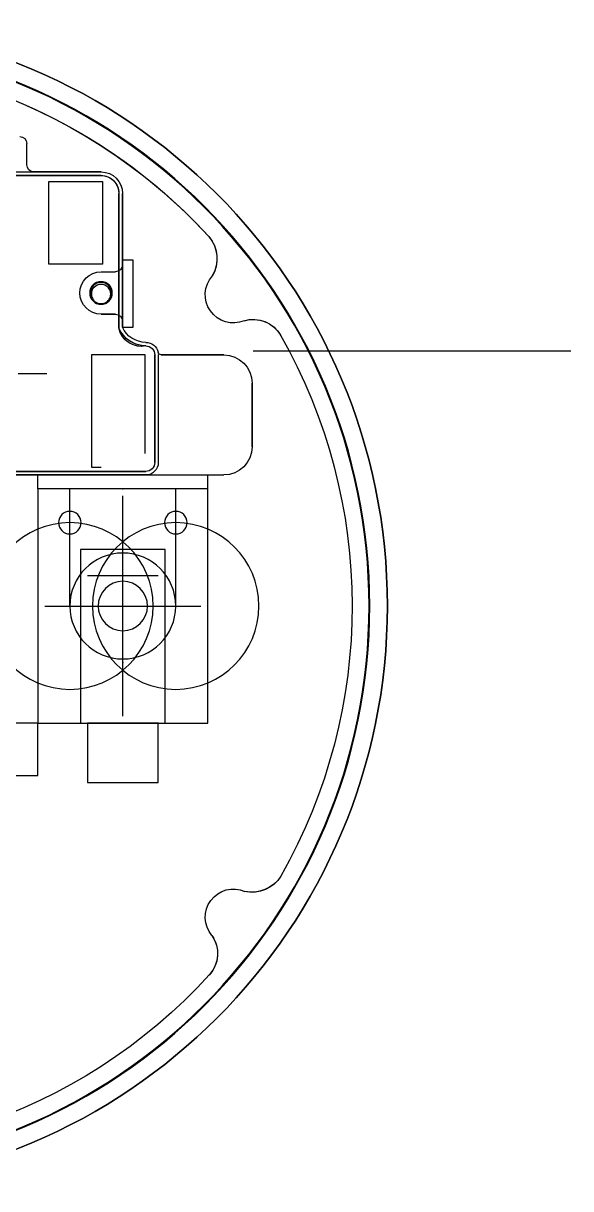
# Model space of a CAD drawing. Header units: centimetres. Extents: x -8.2 to 10.8, y -8.2 to 8.7.
# Drawn here: x 3.09 to 10.85, y -8.25 to 8.25 of the extents above; entities that cross this region are included whole.
import ezdxf

# ---------------------------------------------------------------- set-up
doc = ezdxf.new("R2010")
doc.units = ezdxf.units.CM
doc.header["$MEASUREMENT"] = 0
for name, color, linetype in [('base lampe + boutons v32_base', 7, 'Continuous'), ('base lampe + boutons v32_boutons', 7, 'Continuous'), ('base lampe + boutons v32_col lampe', 7, 'Continuous'), ('base lampe + boutons v32_fill weight', 7, 'Continuous'), ('base lampe + boutons v32_logement base', 7, 'Continuous'), ('base lampe + boutons v32_oled', 7, 'Continuous'), ('base lampe + boutons v32_pcb 1.2.3 info', 7, 'Continuous'), ('base lampe + boutons v32_pcb_lampe_pavillon_sonore2.0_tst_socle_contour', 7, 'Continuous'), ('base lampe + boutons v32_pot', 7, 'Continuous'), ('base lampe + boutons v32_Sketch13', 7, 'Continuous'), ('base lampe + boutons v32_trous headphone', 7, 'Continuous'), ('base lampe + boutons v32_trous oled', 7, 'Continuous'), ('base lampe + boutons v32_trous pcb', 7, 'Continuous'), ('couvercle_Sketch1', 7, 'Continuous'), ('couvercle_Sketch2', 7, 'Continuous')]:
    doc.layers.add(name, color=color, linetype=linetype)

# ---------------------------------------------------------------- blocks, each defined once
blk = doc.blocks.new('couvercle')
at = {"layer": 'couvercle_Sketch1', "extrusion": (0, 0, -1)}
for radius in [8.25, 7.99]:
    blk.add_circle((0, 0), radius, dxfattribs=at)
for centre, radius, start, end in [((0, 0), 7.75, 78.3276, 137.5625), ((1.472, 7.154), 0.447, 1.1546, 77.6224), ((3.023, 6.606), 0.486, 67.8714, 137.7606), ((2.318, 7.133), 0.4, 175.7569, 329.8939), ((0, 0), 7.75, 6.3276, 65.5625), ((-5.348, 4.917), 0.486, 139.8714, 209.7606), ((-6.068, 4.408), 0.4, 247.7569, 41.8939), ((-6.348, 3.611), 0.447, 73.1546, 149.6224), ((0, 0), 7.75, 150.3276, 209.5625), ((7.258, 0.81), 0.447, 289.1546, 5.6224), ((7.5, 0), 0.4, 103.7569, 257.8939), ((7.217, -0.834), 0.486, 355.8714, 65.7606), ((0, 0), 7.75, 294.3276, 353.5625), ((-6.329, -3.567), 0.486, 211.8714, 281.7606), ((-6.068, -4.408), 0.4, 319.7569, 113.8939), ((-5.396, -4.922), 0.447, 145.1546, 221.6224), ((0, 0), 7.75, 222.3276, 281.5625), ((2.318, -7.133), 0.4, 31.7569, 185.8939), ((3.014, -6.653), 0.447, 217.1546, 293.6224), ((1.437, -7.121), 0.486, 283.8714, 353.7606)]:
    blk.add_arc(centre, radius, start, end, dxfattribs=at)
at = {"layer": 'couvercle_Sketch1'}
blk.add_point((0, 0), dxfattribs=at)
at = {"layer": 'couvercle_Sketch2'}
blk.add_point((0, 0), dxfattribs=at)

msp = doc.modelspace()

# ---------------------------------------------------------------- linework, layer by layer
at = {"layer": 'base lampe + boutons v32_base'}
msp.add_circle((0, 0), 8.25, dxfattribs=at)
at = {"layer": 'base lampe + boutons v32_boutons', "extrusion": (0, 0, -1)}
for centre, radius, start, end in [((0, 0, -1.6), 7.75, 78.3276, 137.5625), ((-5.348, 4.917, -1.6), 0.486, 139.8714, 209.7606), ((-6.068, 4.408, -1.6), 0.4, 247.7569, 41.8939), ((-6.348, 3.611, -1.6), 0.447, 73.1546, 149.6224), ((0, 0, -1.6), 7.75, 150.3276, 209.5625), ((-6.329, -3.567, -1.6), 0.486, 211.8714, 281.7606), ((-6.068, -4.408, -1.6), 0.4, 319.7569, 113.8939), ((-5.396, -4.922, -1.6), 0.447, 145.1546, 221.6224), ((0, 0, -1.6), 7.75, 222.3276, 281.5625)]:
    msp.add_arc(centre, radius, start, end, dxfattribs=at)
at = {"layer": 'base lampe + boutons v32_col lampe'}
msp.add_circle((0, 0, 2.6), 8.25, dxfattribs=at)
at = {"layer": 'base lampe + boutons v32_fill weight'}
for p, q in [((3.139, 6.246, 1.1), (3.139, 6.546, 1.1)), ((2.639, 6.146, 1.1), (4.191, 6.146, 1.1)), ((4.191, 6.146, 1.1), (3.239, 6.146, 1.1)), ((1.016, 6.096, 1.1), (4.191, 6.096, 1.1)), ((4.445, 5.842, 1.1), (4.445, 3.937, 1.1)), ((4.495, 3.947, 1.1), (4.495, 5.842, 1.1)), ((4.495, 5.842, 1.1), (4.495, 3.947, 1.1)), ((4.953, 3.556, 1.1), (4.953, 2.032, 1.1)), ((5.003, 3.556, 1.1), (5.003, 2.032, 1.1)), ((5.043, 3.556, 1.1), (5.932, 3.556, 1.1)), ((5.932, 3.556, 1.1), (5.043, 3.556, 1.1)), ((6.332, 3.156, 1.1), (6.332, 2.255, 1.1)), ((6.332, 2.255, 1.1), (6.332, 3.156, 1.1)), ((4.826, 1.905, 1.1), (1.651, 1.905, 1.1)), ((3.295, 1.855, 1.1), (1.651, 1.855, 1.1)), ((1.651, 1.855, 1.1), (5.932, 1.855, 1.1)), ((3.295, 1.66, 1.1), (3.295, 1.855, 1.1)), ((5.705, 1.855, 1.1), (5.932, 1.855, 1.1)), ((5.705, 1.66, 1.1), (5.705, 1.855, 1.1)), ((3.295, 1.66, 1.1), (3.295, -1.66, 1.1)), ((5.705, 1.66, 1.1), (3.295, 1.66, 1.1)), ((3.295, 1.66, 1.1), (3.295, -1.66, 1.1)), ((5.705, 1.66, 1.1), (3.295, 1.66, 1.1)), ((3.75, 0, 1.1), (3.75, 1.66, 1.1)), ((5.25, 0, 1.1), (5.25, 1.66, 1.1)), ((5.705, -1.66, 1.1), (5.705, 1.66, 1.1)), ((5.705, -1.66, 1.1), (5.705, 1.66, 1.1)), ((4.5, -0.7, 1.1), (4.5, 1.56, 1.1)), ((4.5, -1.56, 1.1), (4.5, 1.56, 1.1)), ((3.75, 1.18, 1.1), (3.75, 1.18, -0.958)), ((5.25, 1.18, 1.1), (5.25, 1.18, -1.062)), ((5.1, 0.8, 1.1), (3.9, 0.8, 1.1)), ((3.9, 0.8, 1.1), (3.9, -1.66, 1.1)), ((5.1, -1.66, 1.1), (5.1, 0.8, 1.1)), ((4, 0.43, 1.1), (5, 0.43, 1.1)), ((3.395, 0, 1.1), (5.605, 0, 1.1)), ((3.295, -1.66, 1.1), (2.25, -1.66, 1.1)), ((3.295, -1.66, 1.1), (4, -1.66, 1.1)), ((3.295, -1.66, 1.1), (4, -1.66, 1.1)), ((3.295, -2.4, 1.1), (3.295, -1.66, 1.1)), ((3.9, -1.66, 1.1), (5.1, -1.66, 1.1)), ((4, -1.66, 1.1), (4, -2.5, 1.1)), ((5, -1.66, 1.1), (4, -1.66, 1.1)), ((4, -1.66, 1.1), (4, -2.5, 1.1)), ((5, -1.66, 1.1), (5.705, -1.66, 1.1)), ((5, -2.5, 1.1), (5, -1.66, 1.1)), ((5, -2.5, 1.1), (5, -1.66, 1.1)), ((5, -1.66, 1.1), (5.705, -1.66, 1.1)), ((2.25, -2.4, 1.1), (3.295, -2.4, 1.1)), ((4, -2.5, 1.1), (5, -2.5, 1.1)), ((4, -2.5, 1.1), (5, -2.5, 1.1))]:
    msp.add_line(p, q, dxfattribs=at)
at = {"layer": 'base lampe + boutons v32_fill weight', "extrusion": (0, 0, -1)}
for centre, radius in [((-4.191, 4.432, -1.1), 0.15), ((-3.75, 1.18, -1.1), 0.16), ((-5.25, 1.18, -1.1), 0.16), ((-3.75, 0, -1.1), 1.18), ((-5.25, 0, -1.1), 1.18), ((-4.5, 0, -1.1), 0.75), ((-4.5, 0, -1.1), 0.35)]:
    msp.add_circle(centre, radius, dxfattribs=at)
for centre, radius, start, end in [((0, 0, -1.1), 7.75, 78.3276, 137.5625), ((0, 0, -1.1), 7.75, 102.9669, 137.5625), ((-3.039, 6.546, -1.1), 0.1, 90, 180), ((-3.239, 6.246, -1.1), 0.1, 270, 360), ((-4.191, 5.842, -1.1), 0.304, 90, 180), ((-4.191, 5.842, -1.1), 0.304, 90, 180), ((-4.191, 5.842, -1.1), 0.254, 89.9999, 180), ((-5.348, 4.917, -1.1), 0.486, 139.8714, 209.7606), ((-5.348, 4.917, -1.1), 0.486, 139.8714, 211.2057), ((-6.068, 4.408, -1.1), 0.4, 247.7569, 41.8939), ((-6.068, 4.408, -1.1), 0.4, 247.7569, 41.8939), ((-6.348, 3.611, -1.1), 0.447, 73.1546, 151.1189), ((-6.348, 3.611, -1.1), 0.447, 73.1546, 149.6224), ((-4.763, 4, -1.1), 0.324, 258.6902, 348.6901), ((-4.826, 4.096, -1.1), 0.413, 270, 337.3802), ((-4.826, 4.096, -1.1), 0.363, 270, 335.8498), ((-4.826, 4.096, -1.1), 0.363, 270, 335.8498), ((0, 0, -1.1), 7.75, 150.3276, 209.5625), ((0, 0, -1.1), 7.75, 150.3276, 209.5625), ((-4.826, 3.556, -1.1), 0.177, 90, 168.3049), ((-4.826, 3.556, -1.1), 0.177, 90, 168.3049), ((-4.826, 3.556, -1.1), 0.127, 90, 180), ((-5.043, 3.601, -1.1), 0.045, 270, 348.3049), ((-5.043, 3.601, -1.1), 0.045, 270, 348.3049), ((-5.932, 3.156, -1.1), 0.4, 90, 180), ((-5.932, 3.156, -1.1), 0.4, 90, 180), ((-5.932, 2.255, -1.1), 0.4, 180, 270), ((-5.932, 2.255, -1.1), 0.4, 180, 270), ((-4.826, 2.032, -1.1), 0.127, 180, 270), ((-4.826, 2.032, -1.1), 0.177, 180, 270), ((-6.329, -3.567, -1.1), 0.486, 211.8714, 283.2057), ((-6.329, -3.567, -1.1), 0.486, 211.8714, 281.7606), ((-6.068, -4.408, -1.1), 0.4, 319.7569, 113.8939), ((-6.068, -4.408, -1.1), 0.4, 319.7569, 113.8939), ((-5.396, -4.922, -1.1), 0.447, 145.1546, 223.1189), ((-5.396, -4.922, -1.1), 0.447, 145.1546, 221.6224), ((0, 0, -1.1), 7.75, 222.3276, 281.5625), ((0, 0, -1.1), 7.75, 222.3276, 281.5625)]:
    msp.add_arc(centre, radius, start, end, dxfattribs=at)
at = {"layer": 'base lampe + boutons v32_fill weight'}
for p in [(4.5, 1.66, 1.1), (4.5, 0, 1.1), (4.5, 0, 1.1), (4.5, 0, 1.1), (4.5, -0.8, 1.1), (5, -1.66, 1.1)]:
    msp.add_point(p, dxfattribs=at)
at = {"layer": 'base lampe + boutons v32_logement base', "extrusion": (0, 0, -1)}
msp.add_circle((0, 0), 8.25, dxfattribs=at)
for centre, radius, start, end in [((0, 0), 7.75, 78.3276, 137.5625), ((-5.348, 4.917), 0.486, 139.8714, 211.2057), ((-6.068, 4.408), 0.4, 247.7569, 41.8939), ((-6.348, 3.611), 0.447, 73.1546, 151.1189), ((0, 0), 7.75, 150.3276, 209.5625), ((-6.329, -3.567), 0.486, 211.8714, 283.2057), ((-6.068, -4.408), 0.4, 319.7569, 113.8939), ((-5.396, -4.922), 0.447, 145.1546, 223.1189), ((0, 0), 7.75, 222.3276, 281.5625)]:
    msp.add_arc(centre, radius, start, end, dxfattribs=at)
at = {"layer": 'base lampe + boutons v32_oled', "extrusion": (0, 0, -1)}
for centre, radius, start, end in [((0, 0, -1.6), 7.75, 78.3276, 137.5625), ((-5.348, 4.917, -1.6), 0.486, 139.8714, 209.7606), ((-6.068, 4.408, -1.6), 0.4, 247.7569, 41.8939), ((-6.348, 3.611, -1.6), 0.447, 73.1546, 149.6224), ((0, 0, -1.6), 7.75, 150.3276, 209.5625), ((-6.329, -3.567, -1.6), 0.486, 211.8714, 281.7606), ((-6.068, -4.408, -1.6), 0.4, 319.7569, 113.8939), ((-5.396, -4.922, -1.6), 0.447, 145.1546, 221.6224), ((0, 0, -1.6), 7.75, 222.3276, 281.5625)]:
    msp.add_arc(centre, radius, start, end, dxfattribs=at)
at = {"layer": 'base lampe + boutons v32_pcb 1.2.3 info'}
for p, q in [((4.191, 6.096, 1.65), (1.016, 6.096, 1.65)), ((3.453, 6.008, 1.65), (4.213, 6.008, 1.65)), ((3.453, 4.838, 1.65), (3.453, 6.008, 1.65)), ((4.213, 6.008, 1.65), (4.213, 4.838, 1.65)), ((4.445, 3.937, 1.65), (4.445, 5.842, 1.65)), ((4.213, 4.838, 1.65), (3.453, 4.838, 1.65)), ((4.495, 4.832, 1.65), (4.495, 4.032, 1.65)), ((4.191, 4.732, 1.65), (4.395, 4.732, 1.65)), ((4.395, 4.132, 1.65), (4.191, 4.132, 1.65)), ((4.826, 3.683, 1.65), (4.762, 3.677, 1.65)), ((4.056, 3.554, 1.65), (4.056, 1.964, 1.65)), ((4.818, 3.554, 1.65), (4.056, 3.554, 1.65)), ((4.818, 2.159, 1.65), (4.818, 3.554, 1.65)), ((4.953, 2.032, 1.65), (4.953, 3.556, 1.65)), ((3.423, 3.289, 1.65), (3.018, 3.289, 1.65)), ((1.651, 1.905, 1.65), (4.826, 1.905, 1.65)), ((4.056, 1.964, 1.65), (4.191, 1.964, 1.65))]:
    msp.add_line(p, q, dxfattribs=at)
at = {"layer": 'base lampe + boutons v32_pcb 1.2.3 info', "extrusion": (0, 0, -1)}
for centre, radius in [((0, 0, -1.65), 8.25), ((-4.191, 4.432, -1.65), 0.16)]:
    msp.add_circle(centre, radius, dxfattribs=at)
for centre, radius, start, end in [((-4.191, 5.842, -1.65), 0.254, 90, 180), ((-4.395, 4.832, -1.65), 0.1, 180.0001, 270), ((-4.191, 4.432, -1.65), 0.3, 270, 90), ((-4.191, 4.432, -1.65), 0.126, 40.7378, 139.2622), ((-4.191, 4.432, -1.65), 0.154, 255.0324, 284.9676), ((-4.395, 4.032, -1.65), 0.1, 90, 179.8888), ((-4.763, 4, -1.65), 0.324, 270.0003, 348.6903), ((-4.826, 3.556, -1.65), 0.127, 89.9996, 179.9996), ((-4.826, 2.032, -1.65), 0.127, 180.0797, 269.9997)]:
    msp.add_arc(centre, radius, start, end, dxfattribs=at)
at = {"layer": 'base lampe + boutons v32_pcb 1.2.3 info'}
for points, knots in [([(4.095, 4.515, 1.65), (4.083, 4.503, 1.65), (4.073, 4.49, 1.65), (4.059, 4.459, 1.65), (4.055, 4.442, 1.65), (4.053, 4.406, 1.65), (4.056, 4.388, 1.65), (4.069, 4.353, 1.65), (4.079, 4.337, 1.65), (4.099, 4.314, 1.65), (4.109, 4.307, 1.65), (4.129, 4.293, 1.65), (4.14, 4.287, 1.65), (4.151, 4.283, 1.65)], [0, 0, 0, 0, 0.050111, 0.050111, 0.1022615, 0.1022615, 0.1564505, 0.1564505, 0.2126771, 0.2126771, 0.2485205, 0.2485205, 0.2851428, 0.2851428, 0.2851428, 0.2851428]), ([(4.231, 4.283, 1.65), (4.249, 4.29, 1.65), (4.266, 4.3, 1.65), (4.295, 4.326, 1.65), (4.306, 4.342, 1.65), (4.322, 4.375, 1.65), (4.327, 4.393, 1.65), (4.329, 4.429, 1.65), (4.326, 4.447, 1.65), (4.317, 4.473, 1.65), (4.312, 4.483, 1.65), (4.301, 4.5, 1.65), (4.294, 4.508, 1.65), (4.287, 4.515, 1.65)], [0, 0, 0, 0, 0.0590387, 0.0590387, 0.1160334, 0.1160334, 0.1709834, 0.1709834, 0.2238878, 0.2238878, 0.2555052, 0.2555052, 0.2863474, 0.2863474, 0.2863474, 0.2863474])]:
    msp.add_open_spline(points, degree=3, knots=knots, dxfattribs=at)
at = {"layer": 'base lampe + boutons v32_pcb_lampe_pavillon_sonore2.0_tst_socle_contour'}
for p, q in [((3.139, 6.246, 1.6), (3.139, 6.546, 1.6)), ((3.239, 6.146, 1.6), (4.191, 6.146, 1.6)), ((1.016, 6.096, 1.6), (4.191, 6.096, 1.6)), ((4.445, 5.842, 1.6), (4.445, 3.937, 1.6)), ((4.495, 5.842, 1.6), (4.495, 3.947, 1.6)), ((4.953, 3.556, 1.6), (4.953, 2.032, 1.6)), ((5.003, 3.556, 1.6), (5.003, 2.032, 1.6)), ((5.043, 3.556, 1.6), (5.932, 3.556, 1.6)), ((6.332, 3.156, 1.6), (6.332, 2.255, 1.6)), ((4.826, 1.905, 1.6), (1.651, 1.905, 1.6)), ((4.826, 1.855, 1.6), (1.651, 1.855, 1.6)), ((4.826, 1.855, 1.6), (5.932, 1.855, 1.6))]:
    msp.add_line(p, q, dxfattribs=at)
at = {"layer": 'base lampe + boutons v32_pcb_lampe_pavillon_sonore2.0_tst_socle_contour', "extrusion": (0, 0, -1)}
msp.add_circle((-4.191, 4.432, -1.6), 0.15, dxfattribs=at)
for centre, radius, start, end in [((-3.039, 6.546, -1.6), 0.1, 90, 180), ((-3.239, 6.246, -1.6), 0.1, 270, 360), ((-4.191, 5.842, -1.6), 0.304, 90, 180), ((-4.191, 5.842, -1.6), 0.254, 89.9999, 180), ((-4.763, 4, -1.6), 0.324, 258.6902, 348.6901), ((-4.826, 4.096, -1.6), 0.413, 270, 337.3802), ((-4.826, 4.096, -1.6), 0.363, 270, 335.8498), ((-4.826, 3.556, -1.6), 0.177, 90, 168.3049), ((-4.826, 3.556, -1.6), 0.127, 90, 180), ((-5.043, 3.601, -1.6), 0.045, 270, 348.3049), ((-5.932, 3.156, -1.6), 0.4, 90, 180), ((-5.932, 2.255, -1.6), 0.4, 180, 270), ((-4.826, 2.032, -1.6), 0.177, 180, 270), ((-4.826, 2.032, -1.6), 0.127, 180, 270)]:
    msp.add_arc(centre, radius, start, end, dxfattribs=at)
at = {"layer": 'base lampe + boutons v32_pot'}
for p, q in [((6.348, 3.611, 1.6), (10.848, 3.611, 1.6)), ((3.295, 1.66, 1.6), (3.295, -1.66, 1.6)), ((5.705, 1.66, 1.6), (3.295, 1.66, 1.6)), ((3.75, 0, 1.6), (3.75, 1.66, 1.6)), ((5.25, 0, 1.6), (5.25, 1.66, 1.6)), ((5.705, -1.66, 1.6), (5.705, 1.66, 1.6)), ((4.5, -1.56, 1.6), (4.5, 1.56, 1.6)), ((4.5, -0.7, 1.6), (4.5, 1.56, 1.6)), ((3.75, 1.18, 1.6), (3.75, 1.18, -0.458)), ((5.25, 1.18, 1.6), (5.25, 1.18, -0.562)), ((3.9, 0.8, 1.6), (3.9, -1.66, 1.6)), ((5.1, 0.8, 1.6), (3.9, 0.8, 1.6)), ((5.1, -1.66, 1.6), (5.1, 0.8, 1.6)), ((4, 0.43, 1.6), (5, 0.43, 1.6)), ((3.395, 0, 1.6), (5.605, 0, 1.6)), ((3.295, -1.66, 1.6), (5.705, -1.66, 1.6)), ((3.9, -1.66, 1.6), (5.1, -1.66, 1.6)), ((4, -1.66, 1.6), (4, -2.5, 1.6)), ((5, -1.66, 1.6), (4, -1.66, 1.6)), ((5, -2.5, 1.6), (5, -1.66, 1.6)), ((4, -2.5, 1.6), (5, -2.5, 1.6))]:
    msp.add_line(p, q, dxfattribs=at)
at = {"layer": 'base lampe + boutons v32_pot', "extrusion": (0, 0, -1)}
for centre, radius in [((-3.75, 1.18, -1.6), 0.16), ((-5.25, 1.18, -1.6), 0.16), ((-3.75, 0, -1.6), 1.18), ((-5.25, 0, -1.6), 1.18), ((-4.5, 0, -1.6), 0.75), ((-4.5, 0, -1.6), 0.35)]:
    msp.add_circle(centre, radius, dxfattribs=at)
for centre, radius, start, end in [((0, 0, -1.6), 7.75, 78.3276, 137.5625), ((-5.348, 4.917, -1.6), 0.486, 139.8714, 209.7606), ((-6.068, 4.408, -1.6), 0.4, 247.7569, 41.8939), ((-6.348, 3.611, -1.6), 0.447, 73.1546, 149.6224), ((0, 0, -1.6), 7.75, 150.3276, 209.5625), ((-6.329, -3.567, -1.6), 0.486, 211.8714, 281.7606), ((-6.068, -4.408, -1.6), 0.4, 319.7569, 113.8939), ((-5.396, -4.922, -1.6), 0.447, 145.1546, 221.6224), ((0, 0, -1.6), 7.75, 222.3276, 281.5625)]:
    msp.add_arc(centre, radius, start, end, dxfattribs=at)
at = {"layer": 'base lampe + boutons v32_pot'}
for p in [(4.5, 1.66, 1.6), (4.5, 0, 1.6), (4.5, 0, 1.6), (4.5, 0, 1.6), (4.5, -0.8, 1.6), (5, -1.66, 1.6)]:
    msp.add_point(p, dxfattribs=at)
at = {"layer": 'base lampe + boutons v32_Sketch13', "extrusion": (0, 0, -1)}
msp.add_circle((0, 0), 8, dxfattribs=at)
at = {"layer": 'base lampe + boutons v32_trous headphone'}
for p, q in [((3.75, 0, 1.2), (3.75, 1.66, 1.2)), ((5.25, 0, 1.2), (5.25, 1.66, 1.2)), ((4.5, -1.56, 1.2), (4.5, 1.56, 1.2)), ((4.5, -0.7, 1.2), (4.5, 1.56, 1.2)), ((4, 0.43, 1.2), (5, 0.43, 1.2)), ((3.395, 0, 1.2), (5.605, 0, 1.2))]:
    msp.add_line(p, q, dxfattribs=at)
at = {"layer": 'base lampe + boutons v32_trous headphone', "extrusion": (0, 0, -1)}
for centre, radius in [((-3.75, 1.18, -1.2), 0.16), ((-5.25, 1.18, -1.2), 0.16), ((-3.75, 0, -1.2), 1.18), ((-5.25, 0, -1.2), 1.18), ((-4.5, 0, -1.2), 0.75)]:
    msp.add_circle(centre, radius, dxfattribs=at)
at = {"layer": 'base lampe + boutons v32_trous headphone'}
msp.add_point((4.5, 0, 1.2), dxfattribs=at)
msp.add_point((4.5, 0, 1.2), dxfattribs=at)
msp.add_point((4.5, 0, 1.2), dxfattribs=at)
at = {"layer": 'base lampe + boutons v32_trous oled'}
for p, q in [((3.139, 6.246, 1.1), (3.139, 6.546, 1.1)), ((4.191, 6.146, 1.1), (3.239, 6.146, 1.1)), ((4.495, 3.947, 1.1), (4.495, 5.842, 1.1)), ((5.932, 3.556, 1.1), (5.043, 3.556, 1.1)), ((6.332, 2.255, 1.1), (6.332, 3.156, 1.1)), ((1.651, 1.855, 1.1), (5.932, 1.855, 1.1)), ((3.295, 1.66, 1.1), (3.295, -1.66, 1.1)), ((5.705, 1.66, 1.1), (3.295, 1.66, 1.1)), ((5.705, -1.66, 1.1), (5.705, 1.66, 1.1)), ((3.295, -1.66, 1.1), (4, -1.66, 1.1)), ((4, -1.66, 1.1), (4, -2.5, 1.1)), ((5, -1.66, 1.1), (5.705, -1.66, 1.1)), ((5, -2.5, 1.1), (5, -1.66, 1.1)), ((4, -2.5, 1.1), (5, -2.5, 1.1))]:
    msp.add_line(p, q, dxfattribs=at)
at = {"layer": 'base lampe + boutons v32_trous oled', "extrusion": (0, 0, -1)}
for centre, radius, start, end in [((0, 0, -1.1), 7.75, 78.3276, 137.5625), ((-3.039, 6.546, -1.1), 0.1, 90, 180), ((-3.239, 6.246, -1.1), 0.1, 270, 360), ((-4.191, 5.842, -1.1), 0.304, 90, 180), ((-5.348, 4.917, -1.1), 0.486, 139.8714, 209.7606), ((-6.068, 4.408, -1.1), 0.4, 247.7569, 41.8939), ((-6.348, 3.611, -1.1), 0.447, 73.1546, 149.6224), ((-4.826, 4.096, -1.1), 0.363, 270, 335.8498), ((0, 0, -1.1), 7.75, 150.3276, 209.5625), ((-4.826, 3.556, -1.1), 0.177, 90, 168.3049), ((-5.043, 3.601, -1.1), 0.045, 270, 348.3049), ((-5.932, 3.156, -1.1), 0.4, 90, 180), ((-5.932, 2.255, -1.1), 0.4, 180, 270), ((-6.329, -3.567, -1.1), 0.486, 211.8714, 281.7606), ((-6.068, -4.408, -1.1), 0.4, 319.7569, 113.8939), ((-5.396, -4.922, -1.1), 0.447, 145.1546, 221.6224), ((0, 0, -1.1), 7.75, 222.3276, 281.5625)]:
    msp.add_arc(centre, radius, start, end, dxfattribs=at)
at = {"layer": 'base lampe + boutons v32_trous pcb'}
for p, q in [((4.495, 4.832, 1.95), (4.495, 4.895, 1.95)), ((4.647, 4.895, 1.95), (4.495, 4.895, 1.95)), ((4.647, 3.947, 1.95), (4.647, 4.895, 1.95)), ((4.191, 4.732, 1.95), (4.395, 4.732, 1.95)), ((4.191, 4.132, 1.95), (4.395, 4.132, 1.95)), ((4.495, 4.032, 1.95), (4.495, 3.947, 1.95)), ((4.495, 3.947, 1.95), (4.647, 3.947, 1.95))]:
    msp.add_line(p, q, dxfattribs=at)
at = {"layer": 'base lampe + boutons v32_trous pcb', "extrusion": (0, 0, -1)}
msp.add_circle((-4.191, 4.432, -1.95), 0.15, dxfattribs=at)
for centre, radius, start, end in [((-4.395, 4.832, -1.95), 0.1, 179.9997, 270), ((-4.191, 4.432, -1.95), 0.3, 270, 90), ((-4.395, 4.032, -1.95), 0.1, 90, 180)]:
    msp.add_arc(centre, radius, start, end, dxfattribs=at)

# ---------------------------------------------------------------- block references
msp.add_blockref('couvercle', (0, 0))

doc.saveas('drawing.dxf')
